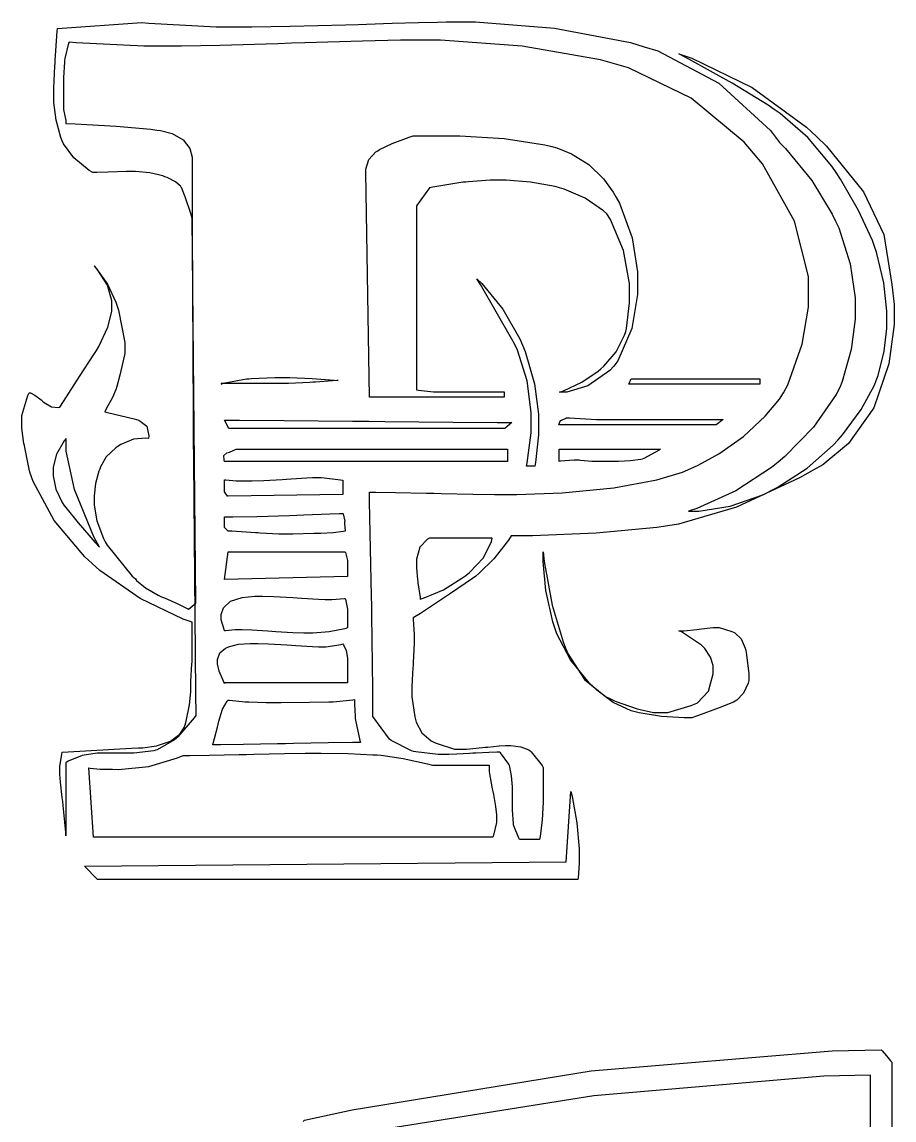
# Model space of a CAD drawing. Extents: x 50 to 306, y 80 to 279.
# Drawn here: x 253.6 to 305.7, y 212.9 to 278.4 of the extents above; entities that cross this region are included whole.
import ezdxf

# ---------------------------------------------------------------- set-up
doc = ezdxf.new("R2010")
doc.units = 0
doc.header["$MEASUREMENT"] = 0

msp = doc.modelspace()

# ---------------------------------------------------------------- linework, layer by layer
at = {"color": 7}
for points in [[(260.773, 278.412), (261.186, 278.368), (265.216, 278.165), (266.56, 278.165), (267.327, 278.165), (269.633, 278.197), (272.926, 278.28), (273.685, 278.306), (274.191, 278.324), (275.71, 278.373), (277.288, 278.418), (278.422, 278.441), (278.942, 278.448), (279.117, 278.448), (280.691, 278.448), (285.414, 278.077), (289.947, 277.213), (290.759, 276.967), (291.569, 276.72), (295.221, 274.797), (298.31, 271.956), (298.839, 271.25), (299.2, 270.881), (300.764, 268.971), (301.996, 266.974), (302.19, 266.56), (302.383, 266.145), (303.062, 263.998), (303.353, 261.976), (303.353, 261.302), (303.353, 260.7), (303.119, 258.891), (302.586, 256.981), (302.437, 256.61), (302.224, 256.197), (300.878, 254.256), (299.164, 252.493), (298.767, 252.166), (298.37, 251.831), (296.231, 250.438), (293.898, 249.397), (293.405, 249.238), (294.028, 249.238), (295.897, 249.534), (297.913, 250.234), (298.31, 250.436), (298.706, 250.64), (300.505, 251.795), (302.056, 253.162), (302.331, 253.471), (302.603, 253.78), (303.728, 255.293), (304.517, 256.752), (304.624, 257.035), (304.728, 257.325), (305.099, 258.789), (305.259, 260.145), (305.259, 260.597), (305.259, 261.166), (305.073, 262.873), (304.64, 264.69), (304.517, 265.042), (304.394, 265.395), (303.57, 267.195), (302.479, 269.065), (302.224, 269.452), (301.968, 269.84), (300.531, 271.551), (298.881, 272.98), (298.52, 273.226), (298.158, 273.474), (296.025, 274.792), (293.431, 276.233), (292.842, 276.542), (293.617, 276.287), (297.215, 274.537), (300.46, 272.168), (301.06, 271.603), (301.651, 271.03), (303.86, 268.31), (305.065, 265.748), (305.153, 265.253), (305.241, 264.768), (305.55, 262.771), (305.682, 261.564), (305.682, 261.162), (305.682, 260.379), (305.378, 258.028), (304.468, 255.399), (302.957, 253.279), (301.421, 251.992), (300.849, 251.671), (300.046, 251.214), (296.271, 249.472), (292.814, 248.453), (292.17, 248.356), (291.525, 248.259), (287.905, 247.91), (284.092, 247.756), (282.822, 247.756), (282.654, 247.501), (281.789, 246.385), (280.89, 245.499), (280.705, 245.357), (280.519, 245.217), (279.206, 244.303), (277.398, 243.126), (276.967, 242.852), (276.975, 242.781), (277.037, 241.855), (277.037, 241.547), (277.037, 241.391), (277.013, 240.921), (276.975, 240.198), (276.967, 240.029), (276.957, 239.863), (276.917, 239.163), (276.895, 238.729), (276.895, 238.584), (276.895, 238.135), (277.071, 236.944), (277.107, 236.784), (277.142, 236.635), (277.481, 235.996), (278.051, 235.515), (278.201, 235.443), (278.35, 235.373), (279.429, 235.02), (279.789, 235.02), (280.158, 235.02), (281.102, 235.11), (281.27, 235.126), (281.437, 235.144), (282.098, 235.206), (282.483, 235.233), (282.611, 235.233), (282.808, 235.233), (283.399, 235.154), (283.88, 234.968), (283.95, 234.914), (284.021, 234.862), (284.666, 234.042), (284.728, 233.928), (284.728, 232.198), (284.728, 231.847), (284.674, 230.793), (284.55, 229.799), (284.515, 229.622), (283.317, 229.622), (283.272, 229.694), (282.972, 230.434), (282.964, 230.504), (282.954, 230.584), (282.892, 231.372), (282.892, 231.635), (282.892, 232.551), (282.892, 232.77), (282.842, 233.425), (282.742, 233.954), (282.715, 234.032), (282.689, 234.112), (282.186, 234.792), (282.116, 234.844), (281.956, 234.844), (281.481, 234.823), (280.713, 234.783), (280.529, 234.774), (280.343, 234.765), (279.576, 234.725), (279.099, 234.703), (278.941, 234.703), (278.456, 234.703), (277.133, 234.854), (277.001, 234.88), (276.868, 234.907), (275.66, 235.523), (275.555, 235.62), (274.567, 236.96), (274.567, 238.62), (274.505, 243.029), (274.497, 243.593), (274.487, 244.158), (274.363, 249.803), (274.355, 250.366), (274.747, 250.366), (275.921, 250.346), (277.76, 250.305), (278.201, 250.296), (278.642, 250.288), (280.533, 250.247), (281.827, 250.226), (282.258, 250.226), (283.158, 250.226), (285.861, 250.325), (288.946, 250.618), (291.509, 251.105), (293.056, 251.567), (293.547, 251.777), (293.977, 251.97), (295.22, 252.652), (296.698, 253.691), (297.986, 254.903), (298.837, 255.928), (299.085, 256.293), (299.332, 256.778), (300.196, 259.209), (300.567, 261.415), (300.567, 262.15), (300.567, 263.248), (299.745, 266.542), (297.831, 269.965), (297.285, 270.617), (296.738, 271.27), (293.576, 273.902), (289.833, 275.705), (288.995, 275.942), (288.157, 276.181), (283.483, 277.006), (278.595, 277.354), (276.967, 277.354), (276.213, 277.354), (273.954, 277.306), (270.509, 277.205), (269.699, 277.177), (268.887, 277.151), (265.434, 277.051), (263.128, 277.001), (262.36, 277.001), (260.878, 277.001), (256.857, 277.203), (256.433, 277.247), (256.398, 277.177), (256.161, 276.261), (256.153, 276.155), (256.143, 276.04), (256.081, 275.121), (256.081, 274.814), (256.081, 274.417), (256.081, 273.524), (256.081, 273.226), (256.107, 273.122), (256.223, 272.566), (256.223, 272.38), (256.778, 272.362), (259.242, 272.226), (261.302, 272.036), (261.655, 271.992), (261.889, 271.963), (262.581, 271.781), (263.242, 271.41), (263.639, 270.881), (263.772, 270.364), (263.772, 270.192), (263.772, 266.047), (263.832, 255.006), (263.842, 253.611), (263.85, 252.218), (263.974, 238.408), (263.984, 237.031), (263.886, 236.89), (262.916, 235.744), (262.819, 235.656), (262.722, 235.567), (261.689, 234.978), (261.585, 234.95), (261.479, 234.924), (260.288, 234.774), (259.891, 234.774), (258.41, 234.774), (258.105, 234.774), (257.196, 234.637), (256.363, 234.307), (256.223, 234.208), (256.223, 229.835), (256.223, 230.041), (256.173, 230.66), (256.073, 231.644), (256.046, 231.881), (256.019, 232.12), (255.918, 233.046), (255.87, 233.521), (255.87, 233.679), (255.87, 233.972), (255.983, 234.721), (256.01, 234.844), (256.363, 234.862), (260.156, 235.074), (260.562, 235.09), (260.834, 235.103), (261.647, 235.217), (262.471, 235.489), (263.037, 235.905), (263.305, 236.317), (263.349, 236.467), (263.409, 236.679), (263.617, 237.658), (263.701, 238.432), (263.701, 238.69), (263.701, 239.069), (263.762, 240.109), (263.772, 240.206), (263.772, 242.605), (263.233, 242.781), (260.671, 244.008), (258.268, 245.693), (257.81, 246.098), (257.36, 246.505), (255.534, 248.664), (254.273, 251.001), (254.106, 251.495), (254.07, 251.645), (253.78, 253.031), (253.753, 253.154), (253.726, 253.278), (253.611, 254.19), (253.611, 254.493), (253.611, 254.944), (253.964, 256.144), (254.036, 256.293), (254.12, 256.293), (254.375, 256.166), (254.758, 255.88), (254.846, 255.8), (254.934, 255.721), (255.37, 255.465), (255.79, 255.421), (255.87, 255.447), (256.081, 255.773), (257.055, 257.273), (257.907, 258.596), (258.057, 258.833), (258.206, 259.071), (258.741, 260.21), (258.975, 261.162), (258.975, 261.479), (258.975, 261.789), (258.71, 262.719), (258.093, 263.693), (257.917, 263.878), (258.065, 263.711), (258.709, 262.785), (259.212, 261.717), (259.292, 261.479), (259.37, 261.241), (259.751, 259.303), (259.751, 258.656), (259.689, 258.392), (259.45, 257.343), (259.282, 256.682), (259.256, 256.61), (259.23, 256.532), (259.009, 256.02), (258.647, 255.332), (258.55, 255.165), (258.727, 255.12), (260.314, 254.742), (260.456, 254.706), (260.597, 254.671), (261.06, 254.314), (261.188, 253.727), (261.162, 253.577), (261.011, 253.595), (260.262, 253.521), (259.511, 253.216), (259.362, 253.118), (259.212, 253.022), (258.643, 252.484), (258.304, 251.875), (258.269, 251.743), (258.207, 251.611), (257.999, 250.879), (257.917, 250.151), (257.917, 249.907), (257.917, 249.592), (258.079, 248.643), (258.47, 247.607), (258.586, 247.403), (258.7, 247.201), (260.2, 245.349), (260.386, 245.181), (260.456, 245.092), (260.988, 244.651), (261.752, 244.21), (261.938, 244.122), (262.122, 244.044), (262.908, 243.699), (263.481, 243.425), (263.561, 243.381), (263.984, 243.733), (263.772, 266.736), (263.692, 267.001), (263.357, 268.001), (263.128, 268.56), (263.102, 268.604), (263.075, 268.648), (262.783, 268.893), (262.282, 269.153), (262.15, 269.205), (262.018, 269.259), (261.244, 269.444), (260.388, 269.522), (260.103, 269.522), (259.847, 269.514), (258.761, 269.474), (258.074, 269.452), (257.845, 269.452), (257.624, 269.584), (256.716, 270.325), (256.089, 271.172), (256.01, 271.356), (255.931, 271.543), (255.644, 272.574), (255.517, 273.645), (255.517, 274.002), (255.517, 274.497), (255.578, 275.802), (255.588, 275.978), (255.596, 276.155), (255.718, 277.893), (255.728, 278.059), (260.773, 278.412)], [(276.967, 271.639), (278.871, 271.639), (279.751, 271.639), (282.394, 271.481), (284.832, 271.11), (285.257, 271.004), (285.556, 270.928), (286.427, 270.581), (287.452, 269.941), (288.331, 269.084), (288.907, 268.289), (289.065, 268.005), (289.286, 267.618), (290.05, 265.549), (290.372, 263.529), (290.372, 262.855), (290.372, 262.175), (290.023, 260.131), (289.198, 258.217), (288.961, 257.881), (288.713, 257.625), (287.404, 256.722), (286.136, 256.329), (285.714, 256.329), (285.952, 256.409), (287.041, 256.928), (288.007, 257.59), (288.183, 257.74), (288.36, 257.89), (289.083, 258.746), (289.595, 259.741), (289.667, 259.961), (289.701, 260.148), (289.877, 261.676), (289.877, 262.184), (289.877, 262.837), (289.537, 264.796), (288.757, 266.657), (288.536, 266.983), (288.334, 267.168), (287.231, 267.93), (285.987, 268.464), (285.714, 268.534), (285.44, 268.614), (283.985, 268.884), (282.529, 268.993), (282.046, 268.993), (281.561, 268.993), (280.272, 268.905), (280.106, 268.887), (279.937, 268.87), (278.138, 268.578), (277.953, 268.534), (277.177, 267.476), (277.177, 256.469), (277.282, 256.453), (278.182, 256.363), (278.482, 256.363), (278.825, 256.363), (279.6, 256.363), (279.859, 256.363), (282.399, 256.363), (282.399, 256.046), (274.355, 256.046), (274.144, 269.452), (274.144, 269.649), (274.325, 270.237), (274.734, 270.696), (274.85, 270.757), (274.964, 270.829), (275.722, 271.186), (276.728, 271.56), (276.967, 271.639)], [(280.775, 263.102), (281.066, 262.829), (282.333, 261.286), (283.333, 259.53), (283.493, 259.151), (283.651, 258.772), (284.207, 256.828), (284.445, 255.025), (284.445, 254.423), (284.445, 253.798), (284.267, 252.131), (284.233, 251.919), (283.74, 251.919), (283.784, 252.113), (284.022, 253.899), (284.022, 254.493), (284.022, 255.123), (283.778, 257.012), (283.2, 258.851), (283.034, 259.185), (282.866, 259.512), (280.986, 262.777), (280.775, 263.102)], [(265.501, 256.822), (265.634, 256.866), (267.009, 257.131), (267.159, 257.139), (267.308, 257.149), (268.704, 257.211), (269.169, 257.211), (269.613, 257.211), (270.946, 257.163), (272.247, 257.061), (272.485, 257.035), (272.405, 257.026), (271.136, 256.938), (270.969, 256.928), (270.801, 256.92), (269.524, 256.858), (269.099, 256.858), (265.501, 256.858), (265.501, 256.822)], [(297.674, 257.139), (297.674, 256.822), (289.843, 256.822), (289.983, 257.139), (297.674, 257.139)], [(265.712, 254.67), (266.599, 254.67), (269.262, 254.649), (273.351, 254.609), (274.321, 254.599), (275.281, 254.591), (279.342, 254.552), (281.978, 254.529), (282.858, 254.529), (282.435, 254.176), (265.958, 254.176), (265.712, 254.67)], [(286.103, 254.812), (286.305, 254.795), (287.926, 254.706), (288.466, 254.706), (289.056, 254.706), (290.386, 254.706), (290.829, 254.706), (295.487, 254.706), (295.063, 254.389), (285.68, 254.389), (285.662, 254.406), (285.776, 254.653), (285.82, 254.67), (285.873, 254.679), (286.103, 254.779), (286.103, 254.812)], [(256.257, 253.577), (256.125, 253.428), (255.67, 252.629), (255.481, 251.859), (255.481, 251.601), (255.481, 251.338), (255.64, 250.544), (256.01, 249.741), (256.117, 249.59), (256.221, 249.441), (256.963, 248.524), (257.985, 247.359), (258.233, 247.085), (257.907, 247.694), (256.755, 250.53), (256.257, 252.816), (256.257, 253.577)], [(282.611, 252.942), (282.611, 252.2), (265.712, 252.2), (265.676, 252.272), (265.658, 252.545), (265.853, 252.713), (265.924, 252.729), (265.994, 252.747), (266.408, 252.925), (266.417, 252.942), (282.611, 252.942)], [(285.714, 252.942), (291.747, 252.942), (291.667, 252.871), (290.75, 252.37), (290.653, 252.342), (290.555, 252.316), (289.943, 252.232), (289.232, 252.2), (288.995, 252.2), (288.721, 252.2), (288.107, 252.2), (287.903, 252.2), (287.646, 252.2), (286.957, 252.264), (286.879, 252.272), (286.578, 252.272), (285.74, 252.21), (285.68, 252.2), (285.68, 252.942), (285.714, 252.942)], [(265.712, 251.108), (265.791, 251.099), (266.393, 251.037), (266.594, 251.037), (266.726, 251.037), (267.024, 251.037), (267.123, 251.037), (267.353, 251.037), (268.044, 251.063), (269.151, 251.126), (269.416, 251.142), (269.681, 251.16), (270.629, 251.222), (270.962, 251.248), (271.074, 251.248), (271.497, 251.248), (272.626, 251.099), (272.767, 251.072), (272.767, 250.226), (265.924, 250.119), (265.888, 250.129), (265.712, 250.387), (265.712, 250.472), (265.712, 250.632), (265.712, 250.989), (265.712, 251.108)], [(265.712, 248.885), (266.193, 248.885), (267.638, 248.912), (269.583, 248.974), (270.015, 248.991), (270.447, 249.009), (272, 249.071), (272.574, 249.097), (272.767, 249.097), (272.794, 249.079), (272.882, 248.638), (272.874, 248.568), (272.864, 248.497), (272.9, 248.056), (272.91, 248.039), (272.812, 248.021), (272.194, 247.941), (271.46, 247.897), (271.216, 247.897), (271.03, 247.888), (269.794, 247.862), (269.382, 247.862), (268.957, 247.862), (267.829, 247.924), (267.688, 247.933), (267.546, 247.942), (266.135, 248.03), (265.994, 248.039), (265.923, 248.039), (265.712, 248.249), (265.712, 248.32), (265.712, 248.462), (265.712, 248.78), (265.712, 248.885)], [(277.953, 247.614), (277.821, 247.562), (277.366, 247.086), (277.177, 246.371), (277.177, 246.133), (277.177, 245.86), (277.238, 245.128), (277.247, 245.04), (277.256, 244.952), (277.38, 244.07), (277.39, 243.982), (277.627, 244.052), (278.773, 244.541), (279.885, 245.226), (280.106, 245.393), (280.326, 245.561), (281.164, 246.451), (281.649, 247.412), (281.693, 247.614), (277.953, 247.614)], [(265.924, 246.804), (272.91, 246.804), (272.936, 246.76), (273.05, 246.29), (273.05, 246.133), (273.05, 245.93), (273.05, 245.474), (273.05, 245.321), (265.712, 245.145), (265.924, 246.804)], [(284.728, 246.804), (284.798, 246.222), (285.277, 243.611), (285.917, 241.424), (286.067, 241.053), (286.217, 240.684), (287.196, 239.179), (288.457, 238.151), (288.749, 238.019), (289.039, 237.887), (290.354, 237.415), (291.319, 237.207), (291.641, 237.207), (292.17, 237.207), (293.572, 237.623), (293.758, 237.702), (293.943, 237.782), (294.6, 238.487), (294.886, 239.513), (294.886, 239.853), (294.886, 240.02), (294.732, 240.516), (294.384, 241.027), (294.287, 241.124), (294.189, 241.221), (292.982, 242.015), (292.842, 242.076), (293.14, 242.076), (293.898, 242.165), (294.04, 242.182), (294.181, 242.2), (294.697, 242.262), (294.892, 242.288), (294.958, 242.288), (295.239, 242.288), (295.989, 242.05), (296.087, 242.006), (296.183, 241.961), (296.562, 241.604), (296.8, 241.053), (296.827, 240.911), (296.853, 240.779), (297.003, 239.53), (297.003, 239.113), (296.967, 238.964), (296.69, 238.351), (296.289, 237.932), (296.193, 237.878), (296.095, 237.826), (295.247, 237.477), (293.943, 237.006), (293.617, 236.89), (293.16, 236.89), (291.791, 236.974), (290.467, 237.182), (290.23, 237.243), (289.991, 237.305), (288.902, 237.8), (287.937, 238.54), (287.76, 238.724), (287.486, 238.972), (286.358, 240.344), (285.548, 241.909), (285.433, 242.252), (285.309, 242.623), (284.894, 244.489), (284.728, 246.225), (284.728, 246.804)], [(265.712, 242.076), (265.676, 242.156), (265.501, 242.732), (265.501, 242.923), (265.501, 243.058), (265.64, 243.459), (266.061, 243.845), (266.765, 244.08), (267.509, 244.158), (267.758, 244.158), (267.982, 244.158), (268.653, 244.132), (269.777, 244.07), (270.051, 244.052), (270.324, 244.035), (271.321, 243.973), (271.718, 243.946), (271.851, 243.946), (272.116, 243.946), (272.865, 244.008), (272.91, 244.016), (272.936, 243.972), (273.05, 243.371), (273.05, 243.17), (273.05, 242.252), (272.882, 242.2), (271.956, 242.015), (270.976, 241.935), (270.651, 241.935), (270.432, 241.935), (269.777, 241.961), (268.771, 242.024), (268.534, 242.042), (268.296, 242.059), (267.334, 242.121), (266.752, 242.146), (266.56, 242.146), (266.347, 242.146), (265.756, 242.086), (265.712, 242.076)], [(265.712, 238.937), (265.64, 239.079), (265.394, 239.682), (265.289, 240.102), (265.289, 240.242), (265.289, 240.374), (265.425, 240.771), (265.756, 241.053), (265.854, 241.088), (265.95, 241.132), (266.544, 241.278), (267.243, 241.336), (267.476, 241.336), (267.687, 241.336), (268.322, 241.31), (269.425, 241.248), (269.699, 241.23), (269.971, 241.213), (270.959, 241.151), (271.309, 241.124), (271.427, 241.124), (271.762, 241.124), (272.67, 241.274), (272.767, 241.3), (272.812, 241.248), (272.974, 240.899), (273.05, 240.459), (273.05, 240.312), (273.05, 239.977), (273.05, 239.223), (273.05, 238.971), (265.712, 238.971), (265.712, 238.937)], [(265.924, 237.949), (265.994, 237.94), (266.937, 237.852), (267.053, 237.842), (267.167, 237.834), (268.192, 237.808), (268.534, 237.808), (269.096, 237.808), (270.787, 237.813), (271.93, 237.834), (272.062, 237.842), (272.194, 237.852), (273.367, 237.967), (273.473, 237.985), (273.473, 237.702), (273.499, 236.96), (273.509, 236.854), (273.517, 236.75), (273.782, 235.541), (273.826, 235.409), (273.341, 235.409), (271.89, 235.387), (269.821, 235.348), (269.346, 235.339), (268.869, 235.33), (266.832, 235.29), (265.462, 235.267), (265.006, 235.267), (265.015, 235.295), (265.113, 235.66), (265.281, 236.325), (265.325, 236.502), (265.359, 236.688), (265.584, 237.411), (265.862, 237.888), (265.924, 237.949)], [(263.242, 234.633), (263.628, 234.633), (264.786, 234.655), (266.584, 234.695), (267.017, 234.703), (267.448, 234.713), (269.292, 234.752), (270.523, 234.774), (270.933, 234.774), (271.473, 234.774), (273.098, 234.748), (274.566, 234.685), (274.814, 234.667), (275.06, 234.651), (276.378, 234.461), (277.821, 234.148), (278.129, 234.068), (281.517, 234.068), (281.517, 233.671), (281.693, 232.64), (281.729, 232.481), (281.763, 232.314), (281.886, 231.6), (281.94, 231.097), (281.94, 230.929), (281.94, 230.638), (281.763, 229.88), (281.729, 229.765), (257.881, 229.765), (257.598, 233.892), (257.677, 233.884), (258.279, 233.821), (258.48, 233.821), (258.612, 233.821), (258.91, 233.821), (259.009, 233.821), (259.378, 233.805), (261.178, 233.989), (262.906, 234.492), (263.242, 234.633)], [(286.385, 232.481), (286.464, 232.19), (286.75, 230.624), (286.879, 229.053), (286.879, 228.53), (286.879, 228.205), (286.816, 227.305), (286.808, 227.225), (258.127, 227.225), (257.351, 228.035), (286.103, 228.283), (286.385, 232.481)]]:
    msp.add_lwpolyline(points, close=True, dxfattribs=at)
for points in [[(270.403, 212.777), (270.474, 212.865), (270.474, 212.865), (273.331, 213.483), (287.596, 215.799), (301.986, 217.004), (304.906, 217.065), (304.967, 216.994), (305.223, 216.708), (305.479, 216.403), (305.542, 216.323), (305.542, 212.937), (305.542, 205.318)], [(304.271, 206.764), (304.271, 213.352), (304.271, 215.547), (301.483, 215.477), (287.755, 214.308), (274.151, 212.134)]]:
    msp.add_lwpolyline(points, dxfattribs=at)

doc.saveas('drawing.dxf')
